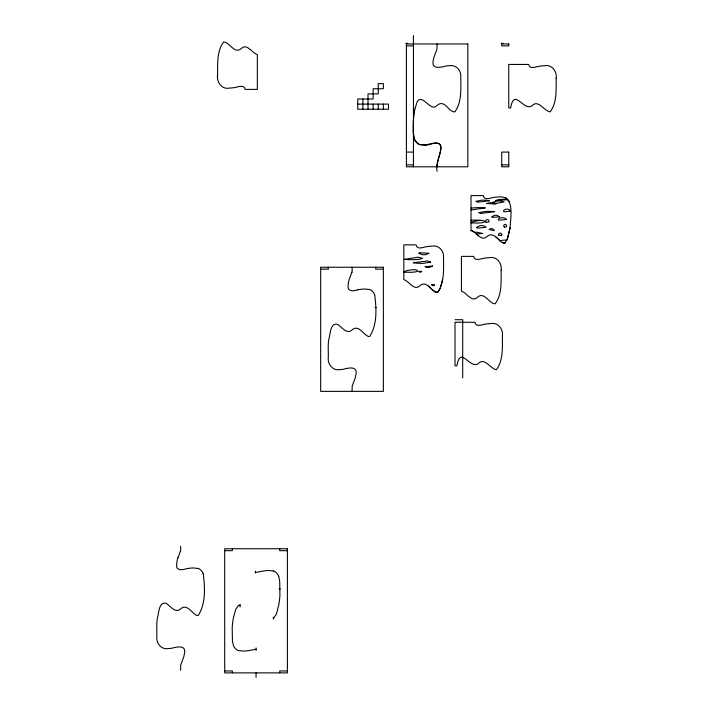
<?xml version="1.0" encoding="UTF-8"?>
<svg xmlns="http://www.w3.org/2000/svg" width="713" height="713" viewBox="0 0 713 713"><rect width="100%" height="100%" fill="white"/><g stroke="black" fill="none" stroke-linecap="round" stroke-linejoin="round"><path stroke-width="1.07" d="M413.727 107.761L413.29 132.654L414.44 139.302A10.009 10.009 0 0 0 417.185 143.188L420.215 144.748L424.591 145.069A45.186 45.186 0 0 0 426.062 144.98C453.807 136.629 433.78 158.438 437.114 171.28M510.089 227.83C510.446 217.822 515.276 195.861 499.171 196.877A44.776 44.776 0 0 0 495.9 197.171C492.13 196.966 484.279 201.619 483.271 195.594L471.017 195.594L471.017 230.388C476.248 231.689 480.981 241.903 486.81 236.716C491.275 231.85 497.05 237.429 500.196 241.11L502.46 240.254L507.059 239.978L510.089 227.83L507.406 239.14L504.724 243.044L501.569 242.251L495.722 236.769M428.816 253.4L425.269 254.719A16.987 16.987 0 0 1 422.568 254.719L419.021 253.4M442.55 279.3L440.233 288.409L437.55 292.312C431.41 292.17 426.615 279.389 419.841 285.806C414.075 291.359 409.128 281.091 403.843 279.648L403.843 244.862L416.098 244.862C417.096 250.887 424.957 246.235 428.727 246.431A44.776 44.776 0 0 1 431.998 246.145C438.477 244.817 444.065 250.691 443.513 257.099C443.593 268.792 444.52 281.697 438.085 291.965C436.231 293.364 434.404 291.537 431.828 289.22M180.46 551.131L177.992 557.709M351.928 272.188L349.45 278.765A20.267 20.267 0 0 0 348.158 285.53C346.883 291.697 353.675 291.394 357.596 289.817M238.347 605.569L235.664 609.508L233.347 618.171A86.237 86.237 0 0 0 232.768 621.638L232.286 626.121A40.178 40.178 0 0 0 232.215 628.697L232.429 640.951L233.365 645.381A9.162 9.162 0 0 0 237.072 649.962A7.371 7.371 0 0 0 238.481 650.604L243.534 651.129A54.215 54.215 0 0 0 251.047 650.176L254.265 649.561A16.827 16.827 0 0 1 256.056 649.302M504.439 227.215L506.373 226.707A1.453 1.453 0 0 0 505.954 224.64A1.453 1.453 0 0 0 503.904 225.165A1.453 1.453 0 0 0 504.546 227.18M505.267 242.696L503.039 243.071A2.299 2.299 0 0 0 504.742 243.088A2.495 2.495 0 0 0 505.259 242.696M493.61 203.847L495.473 203.508A1.185 1.185 0 0 1 495.972 203.945L486.694 203.526L488.877 202.902A15.82 15.82 0 0 1 493.583 202.955L495.82 203.446L504.189 201.922L500.811 201.066A23.966 23.966 0 0 0 497.077 201.03L492.933 202.18L495.473 203.508M471.017 222.322C485.91 217.492 490.687 223.632 475.17 222.991A66.692 66.692 0 0 1 471.017 222.866M403.843 271.582C418.727 266.751 423.504 272.901 407.996 272.25A66.692 66.692 0 0 1 403.843 272.125M471.017 208.089L476.854 207.635A76.211 76.211 0 0 1 482.175 207.679L485.33 207.902L471.052 209.97M510.107 211.155L504.064 211.814A1.292 1.292 0 0 1 503.521 210.879L504.296 209.774L505.945 209.194A6.087 6.087 0 0 1 507.763 209.194L509.412 209.774L510.151 210.879M485.981 222.296L488.94 221.984A1.711 1.711 0 0 0 488.352 219.845A1.711 1.711 0 0 0 486.15 220.067A1.711 1.711 0 0 0 486.016 222.278M418.798 271.555L421.757 271.243A1.738 1.738 0 0 1 418.807 271.555M506.48 219.533L498.637 220.165A1.016 1.016 0 0 1 498.289 219.488L499.225 218.383L501.275 217.804A9.349 9.349 0 0 1 503.521 217.804L505.57 218.383L506.488 219.479M499.706 216.814L492.202 217.394A0.936 0.936 0 0 1 491.729 216.734L494.653 215.308A10.463 10.463 0 0 1 496.836 215.308L499.706 216.725M255.414 572.334L256.324 572.289A19.59 19.59 0 0 0 258.026 572.031L261.626 571.318A51.586 51.586 0 0 1 268.56 570.462L273.623 571.024M405.759 43.324L407.684 43.324M501.087 43.324L503.013 43.324M406.401 45.89L413.442 45.89M357.783 104.107L388.487 104.107L388.487 109.223L357.783 109.223L357.783 98.991L373.131 98.991L373.131 88.751L383.371 88.751L383.371 83.635L378.255 83.635L378.255 93.866L368.015 93.866L368.015 109.223M406.401 152.092L413.442 152.092M406.401 164.881L413.442 164.881M501.729 164.881L508.77 164.881M320.672 269.166L328.345 269.166L328.345 267.25M383.371 269.166L375.698 269.166L375.698 267.25M375.056 307.553L376.33 307.553M455.028 319.709L462.701 319.709L462.701 377.935M224.702 550.677L232.385 550.677L232.385 548.752M287.401 550.677L279.728 550.677L279.728 548.752M279.086 589.063L280.369 589.063M224.702 670.951L232.385 670.951L232.385 672.876M287.401 670.951L279.728 670.951L279.728 672.876M419.511 252.794L428.78 253.222M481.961 220.477L477.781 220.157A67.887 67.887 0 0 0 471.017 220.228M434.36 284.87L431.588 284.54A1.506 1.506 0 0 0 434.431 284.906M471.017 230.388L474.493 232.322A22.326 22.326 0 0 1 476.587 232.224L482.719 233.436L476.462 234.033L476.935 234.461M369.592 289.514L364.53 288.988A51.586 51.586 0 0 0 357.596 289.834M198.125 568.466L193.071 567.931A51.586 51.586 0 0 0 186.138 568.778C182.216 570.32 175.407 570.65 176.699 564.473A20.267 20.267 0 0 1 177.965 557.7M478.307 235.664L477.157 234.666M428.549 286.038L430.884 288.257M374.699 294.736C376.455 308.506 377.409 324.477 369.735 336.456L368.737 336.643C363.38 334.816 358.621 324.192 352.222 329.771C347.222 335.217 341.652 326.821 337.472 324.326C330.324 322.401 330.377 334.139 328.943 338.755C327.677 344.842 328.497 351.028 328.301 357.168C327.294 363.924 332.668 371.108 339.869 369.61A45.079 45.079 0 0 0 343.14 369.316C349.646 367.516 358.612 365.858 355.618 376.018A18.77 18.77 0 0 1 355.083 378.353L352.213 385.974L352.026 391.366M278.73 576.238L279.719 581.46L279.897 594.571A38.965 38.965 0 0 1 279.808 597.066L279.327 601.344A105.756 105.756 0 0 1 278.765 604.847L276.448 613.982L273.765 617.966A1.934 1.934 0 0 1 273.329 618.109M203.241 573.68C204.987 587.45 205.95 603.421 198.267 615.399L197.278 615.586C191.922 613.759 187.162 603.136 180.763 608.715C175.754 614.16 170.193 605.765 166.004 603.269C158.856 601.344 158.91 613.082 157.484 617.699C156.218 623.786 157.038 629.971 156.842 636.112C155.826 642.868 161.209 650.051 168.402 648.554A45.079 45.079 0 0 0 171.673 648.26C178.179 646.468 187.145 644.802 184.15 654.962A18.77 18.77 0 0 1 183.624 657.297L180.754 664.917L180.558 670.309M413.62 136.415L415.109 140.719L418.495 144.071A7.103 7.103 0 0 0 419.529 144.543L426.062 144.98A47.593 47.593 0 0 0 429.306 144.605C449.431 137.342 436.802 157.591 437.114 166.806M437.114 43.965L436.917 49.357L434.048 56.987A18.77 18.77 0 0 0 433.522 59.322C430.527 69.482 439.493 67.815 445.999 66.015A44.776 44.776 0 0 1 449.27 65.721C455.75 64.402 461.338 70.275 460.785 76.674C460.741 88.448 462.104 102.021 454.823 111.888C448.566 112.075 445.393 100.328 438.335 104.419C436.677 105.551 435.286 107.627 432.987 107.137C426.757 105.194 419.021 91.834 416.009 105.444C412.782 115.203 413.184 125.533 413.558 135.648M413.442 35.65L413.442 166.806M383.371 104.107L383.371 109.223M378.255 104.107L378.255 109.223M373.131 104.107L373.131 109.223M362.899 98.991L362.899 109.223M273.329 617.208L273.329 619.134M256.056 647.921L256.056 650.479M256.056 672.876L256.056 677.35M255.414 571.149L255.414 573.065M240.058 604.419L240.058 606.977M418.959 253.373A0.918 0.918 0 0 1 419.529 252.839M509.403 201.922A9.67 9.67 0 0 0 507.888 199.64L495.633 200.603L498.708 199.524L507.362 199.105A7.968 7.968 0 0 0 504.929 197.51M501.702 234.853A1.809 1.809 0 0 1 501.542 235.611L498.761 235.272A1.836 1.836 0 0 1 498.717 234.853M498.637 234.862A1.586 1.586 0 0 1 500.214 233.133A1.586 1.586 0 0 1 501.783 234.862M369.619 289.442A8.806 8.806 0 0 1 374.601 294.772M351.972 267.259A16.034 16.034 0 0 1 351.999 272.197M238.329 605.551A2.558 2.558 0 0 1 240.058 605.301M273.649 570.953A8.806 8.806 0 0 1 278.631 576.273M198.161 568.386A8.806 8.806 0 0 1 203.134 573.715M180.505 546.203A16.034 16.034 0 0 1 180.541 551.14M217.625 74.143C216.262 81.22 221.208 89.749 229.185 88.109A44.776 44.776 0 0 0 232.456 87.815C236.217 88.02 244.078 83.368 245.085 89.392L257.331 89.392L257.331 54.607C252.054 53.163 247.099 42.887 241.342 48.448C234.559 54.856 229.782 42.076 223.632 41.942C216.904 50.873 217.617 63.35 217.625 74.143M501.141 270.138C501.07 281.412 502.148 294.424 495.134 303.827C488.975 303.685 484.198 290.913 477.416 297.321C471.658 302.873 466.703 292.606 461.427 291.162L461.427 256.377L473.673 256.377C474.68 262.402 482.541 257.75 486.302 257.954A44.776 44.776 0 0 1 489.573 257.66C496.792 256.163 502.166 263.364 501.141 270.138M502.415 336.037C502.344 347.311 503.431 360.323 496.408 369.726C490.339 369.004 484.394 356.384 477.888 363.924C469.154 368.639 460.464 345.324 456.89 365.778L455.028 365.778L455.028 322.276L474.956 322.276C475.954 328.301 483.815 323.649 487.585 323.845A44.776 44.776 0 0 1 490.856 323.559C498.066 322.053 503.44 329.263 502.415 336.037M556.158 78.198C556.087 89.481 557.174 102.494 550.151 111.888C544.081 111.175 538.137 98.554 531.622 106.094C522.896 110.8 514.207 87.494 510.633 107.948L508.77 107.948L508.77 64.437L528.698 64.437C529.697 70.462 537.557 65.81 541.327 66.015A44.776 44.776 0 0 1 544.598 65.721C551.809 64.223 557.183 71.425 556.158 78.198M476.872 227.224L476.854 227.385A1.159 1.159 0 0 0 477.398 228.169L486.025 227.295L484.911 226.217L482.656 225.673A11.604 11.604 0 0 0 480.179 225.673L476.872 227.224M476.115 201.333L477.505 202.225L489.421 200.763L487.086 200.344A36.327 36.327 0 0 0 481.311 200.219L476.115 201.333M432.524 266.074L429.609 267.402A9.893 9.893 0 0 1 426.552 267.259L425.028 266.653L432.524 266.074M430.581 262.001L423.754 263.302A59.634 59.634 0 0 1 416.312 263.159L413.273 262.74L427.301 260.985L430.581 262.001M478.967 212.617L480.455 213.472L494.483 211.716A44.456 44.456 0 0 0 491.088 211.458L488.726 211.396A64.33 64.33 0 0 0 485.749 211.44L478.967 212.617M422.292 258.293L419.93 259.184L414.645 259.648A76.71 76.71 0 0 1 411.267 259.701L409.77 259.684A55.302 55.302 0 0 1 404.521 259.336L418.148 257.161L422.292 258.293M489.234 229.452L494.073 230.682A1.007 1.007 0 0 0 494.18 230.254L492.505 228.775A4.153 4.153 0 0 0 490.17 228.891L489.234 229.452M467.826 43.965L406.401 43.965L406.401 166.806L467.826 166.806L467.826 43.965M508.77 43.965L501.729 43.965L501.729 45.89L508.77 45.89L508.77 43.965M508.77 152.092L501.729 152.092L501.729 166.806L508.77 166.806L508.77 152.092M383.371 267.25L320.672 267.25L320.672 391.366L383.371 391.366L383.371 267.25M287.401 548.752L224.702 548.752L224.702 672.876L287.401 672.876L287.401 548.752"/></g></svg>
